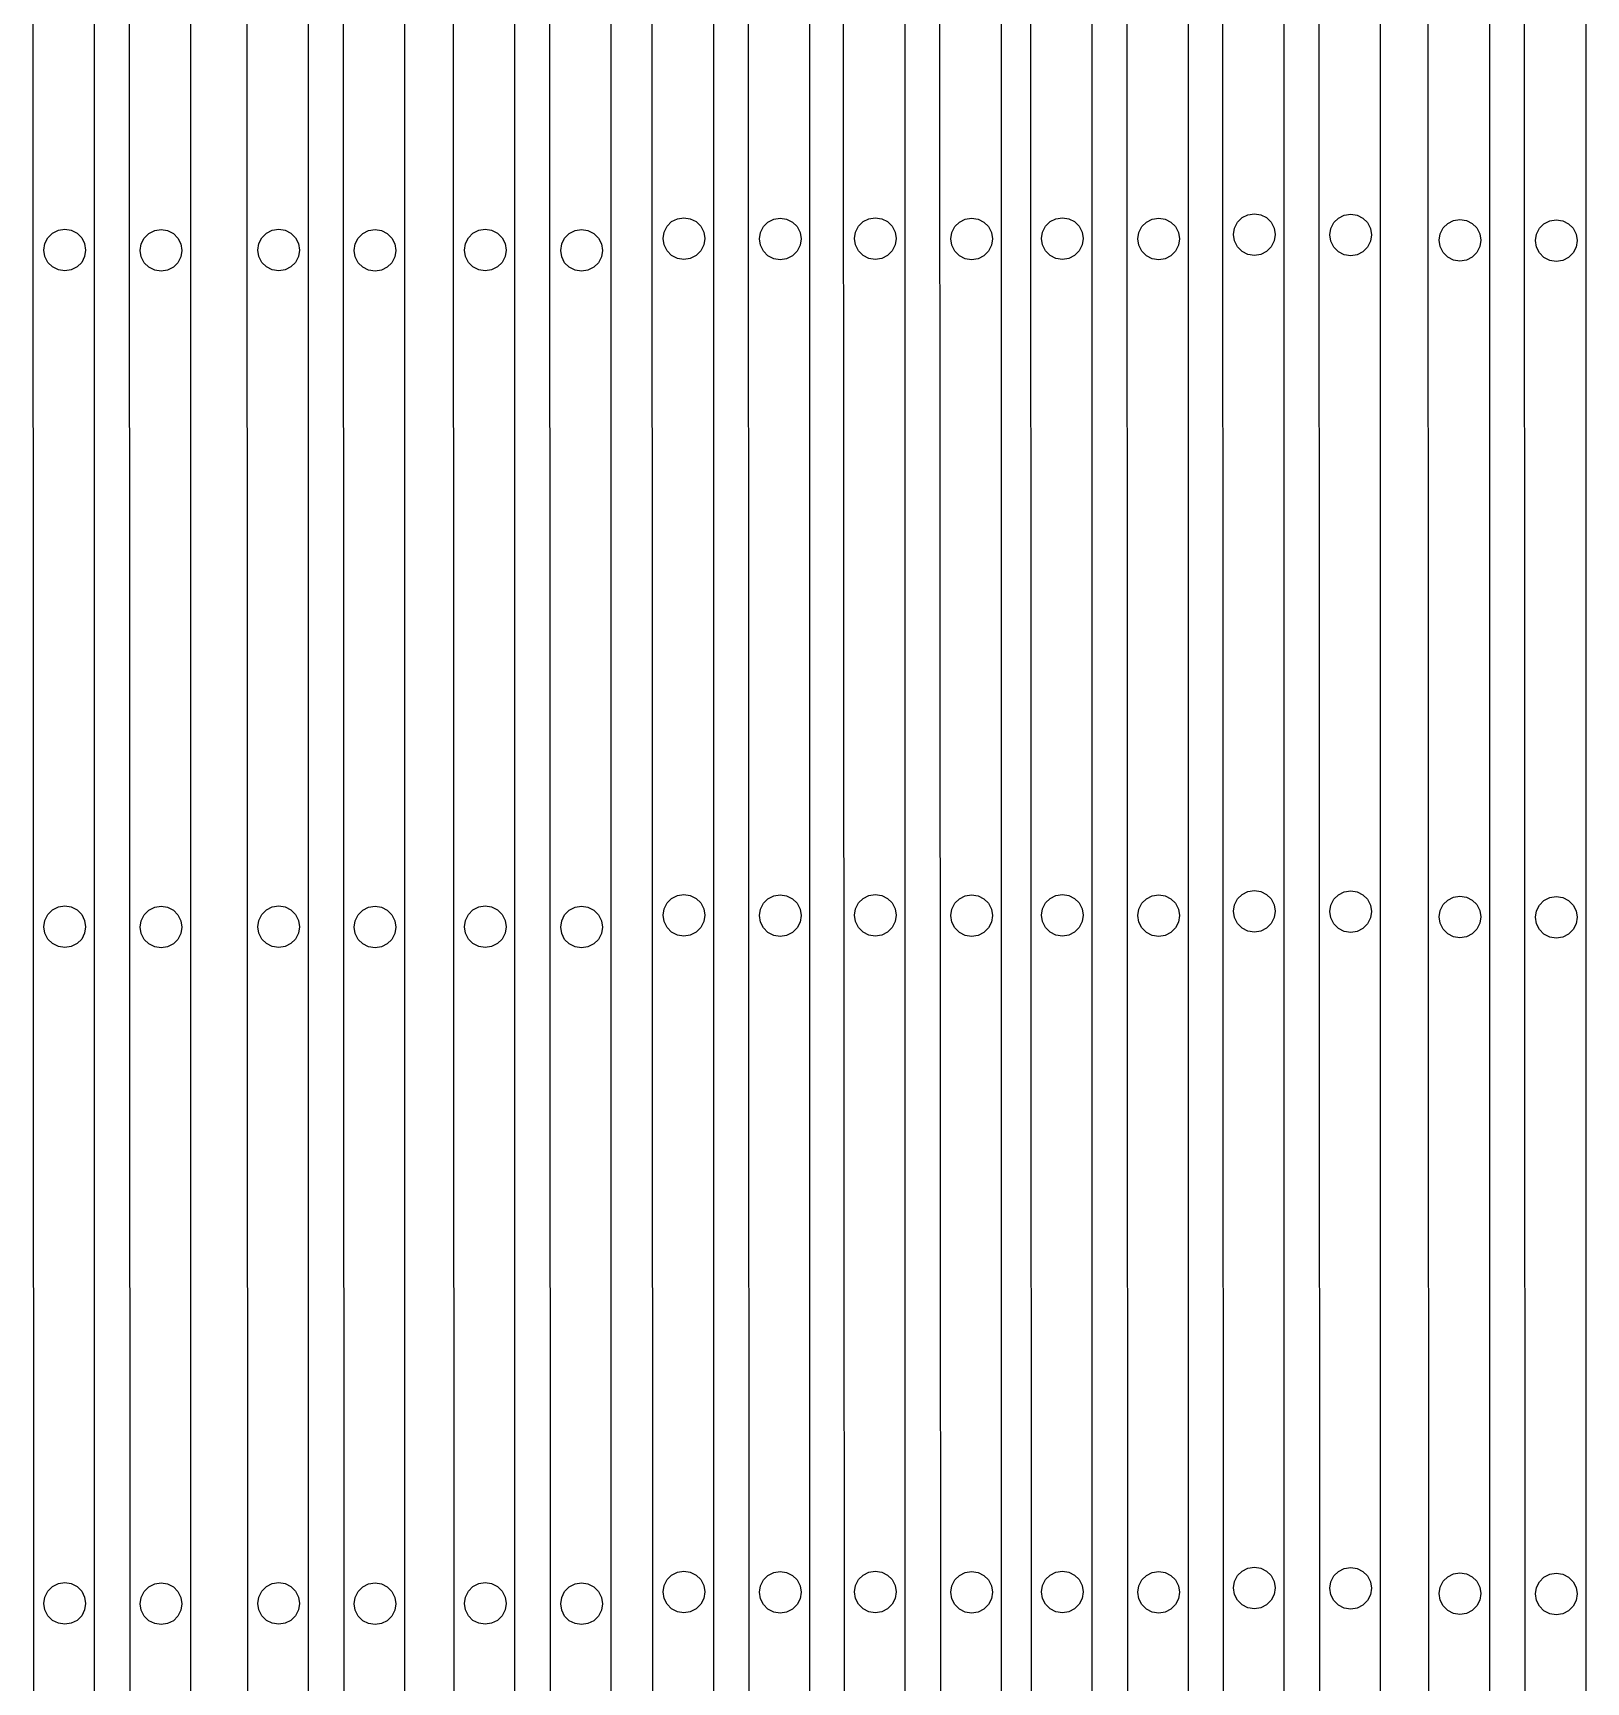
# Model space of a CAD drawing. Header units: inches. Extents: x 976 to 1475, y 93 to 492.
# Drawn here: x 1128.3 to 1206.5, y 176 to 259.1 of the extents above; entities that cross this region are included whole.
import ezdxf

# ---------------------------------------------------------------- set-up
doc = ezdxf.new("R2010")
doc.units = ezdxf.units.IN
doc.header["$MEASUREMENT"] = 0

msp = doc.modelspace()

# ---------------------------------------------------------------- linework, layer by layer
for p, q in [((1128.324, 147.367), (1128.268, 280.775)), ((1139.098, 147.367), (1139.041, 280.775)), ((1149.5, 147.367), (1149.443, 280.775)), ((1159.507, 147.949), (1159.45, 281.357)), ((1164.358, 147.932), (1164.302, 281.339)), ((1169.148, 147.949), (1169.091, 281.357)), ((1173.999, 147.932), (1173.943, 281.339)), ((1178.57, 147.949), (1178.513, 281.357)), ((1183.421, 147.932), (1183.365, 281.339)), ((1188.242, 148.151), (1188.185, 281.558)), ((1193.094, 148.133), (1193.037, 281.54)), ((1198.594, 147.864), (1198.538, 281.271)), ((1203.446, 147.846), (1203.39, 281.254)), ((1133.176, 147.35), (1133.12, 280.757)), ((1143.949, 147.35), (1143.893, 280.757)), ((1154.351, 147.35), (1154.295, 280.757))]:
    msp.add_line(p, q)
at = {"color": 0}
for p, q in [((1162.553, 147.968), (1162.553, 281.318)), ((1167.404, 147.95), (1167.404, 281.3)), ((1172.194, 147.968), (1172.194, 281.318)), ((1177.045, 147.95), (1177.045, 281.3)), ((1181.616, 147.968), (1181.616, 281.318)), ((1186.467, 147.95), (1186.467, 281.3)), ((1191.288, 148.169), (1191.288, 281.52)), ((1196.14, 148.152), (1196.14, 281.502)), ((1201.64, 147.882), (1201.64, 281.233)), ((1206.492, 147.865), (1206.492, 281.215)), ((1131.37, 147.386), (1131.37, 280.736)), ((1136.222, 147.368), (1136.222, 280.718)), ((1142.144, 147.386), (1142.144, 280.736)), ((1146.995, 147.368), (1146.995, 280.718)), ((1152.546, 147.386), (1152.546, 280.736)), ((1157.397, 147.368), (1157.397, 280.718)), ((1160.054, 249.055), (1160.203, 249.347)), ((1160.203, 249.347), (1160.436, 249.58)), ((1160.436, 249.58), (1160.728, 249.729)), ((1160.728, 249.729), (1161.053, 249.78)), ((1161.053, 249.78), (1161.377, 249.729)), ((1161.377, 249.729), (1161.669, 249.58)), ((1161.669, 249.58), (1161.902, 249.347)), ((1161.902, 249.347), (1162.051, 249.055)), ((1164.906, 249.037), (1165.055, 249.329)), ((1165.055, 249.329), (1165.288, 249.562)), ((1165.288, 249.562), (1165.58, 249.711)), ((1165.58, 249.711), (1165.905, 249.762)), ((1165.905, 249.762), (1166.229, 249.711)), ((1166.229, 249.711), (1166.521, 249.562)), ((1166.521, 249.562), (1166.754, 249.329)), ((1166.754, 249.329), (1166.903, 249.037)), ((1169.695, 249.055), (1169.844, 249.347)), ((1169.844, 249.347), (1170.077, 249.58)), ((1170.077, 249.58), (1170.369, 249.729)), ((1170.369, 249.729), (1170.694, 249.78)), ((1170.694, 249.78), (1171.018, 249.729)), ((1171.018, 249.729), (1171.31, 249.58)), ((1171.31, 249.58), (1171.543, 249.347)), ((1171.543, 249.347), (1171.692, 249.055)), ((1174.547, 249.037), (1174.696, 249.329)), ((1174.696, 249.329), (1174.929, 249.562)), ((1174.929, 249.562), (1175.221, 249.711)), ((1175.221, 249.711), (1175.546, 249.762)), ((1175.546, 249.762), (1175.87, 249.711)), ((1175.87, 249.711), (1176.162, 249.562)), ((1176.162, 249.562), (1176.395, 249.329)), ((1176.395, 249.329), (1176.544, 249.037)), ((1179.117, 249.055), (1179.266, 249.347)), ((1179.266, 249.347), (1179.499, 249.58)), ((1179.499, 249.58), (1179.791, 249.729)), ((1179.791, 249.729), (1180.116, 249.78)), ((1180.116, 249.78), (1180.44, 249.729)), ((1180.44, 249.729), (1180.732, 249.58)), ((1180.732, 249.58), (1180.965, 249.347)), ((1180.965, 249.347), (1181.114, 249.055)), ((1183.969, 249.037), (1184.118, 249.329)), ((1184.118, 249.329), (1184.351, 249.562)), ((1184.351, 249.562), (1184.643, 249.711)), ((1184.643, 249.711), (1184.968, 249.762)), ((1184.968, 249.762), (1185.292, 249.711)), ((1185.292, 249.711), (1185.584, 249.562)), ((1185.584, 249.562), (1185.817, 249.329)), ((1185.817, 249.329), (1185.966, 249.037)), ((1188.738, 248.932), (1188.789, 249.257)), ((1188.789, 249.257), (1188.938, 249.549)), ((1188.938, 249.549), (1189.171, 249.782)), ((1189.171, 249.782), (1189.463, 249.931)), ((1189.463, 249.931), (1189.789, 249.982)), ((1189.789, 249.982), (1190.112, 249.931)), ((1190.112, 249.931), (1190.404, 249.782)), ((1190.404, 249.782), (1190.637, 249.549)), ((1190.637, 249.549), (1190.786, 249.257)), ((1190.786, 249.257), (1190.837, 248.932)), ((1193.59, 248.914), (1193.641, 249.239)), ((1193.641, 249.239), (1193.79, 249.531)), ((1193.79, 249.531), (1194.023, 249.764)), ((1194.023, 249.764), (1194.315, 249.913)), ((1194.315, 249.913), (1194.64, 249.964)), ((1194.64, 249.964), (1194.964, 249.913)), ((1194.964, 249.913), (1195.256, 249.764)), ((1195.256, 249.764), (1195.489, 249.531)), ((1195.489, 249.531), (1195.638, 249.239)), ((1195.638, 249.239), (1195.689, 248.914)), ((1199.142, 248.97), (1199.291, 249.262)), ((1199.291, 249.262), (1199.524, 249.495)), ((1199.524, 249.495), (1199.816, 249.644)), ((1199.816, 249.644), (1200.141, 249.695)), ((1200.141, 249.695), (1200.465, 249.644)), ((1200.465, 249.644), (1200.757, 249.495)), ((1200.757, 249.495), (1200.99, 249.262)), ((1200.99, 249.262), (1201.139, 248.97)), ((1203.994, 248.952), (1204.143, 249.244)), ((1204.143, 249.244), (1204.375, 249.477)), ((1204.375, 249.477), (1204.668, 249.626)), ((1204.668, 249.626), (1204.993, 249.677)), ((1204.993, 249.677), (1205.317, 249.626)), ((1205.317, 249.626), (1205.609, 249.477)), ((1205.609, 249.477), (1205.842, 249.244)), ((1205.842, 249.244), (1205.99, 248.952)), ((1128.821, 248.148), (1128.872, 248.473)), ((1128.872, 248.473), (1129.021, 248.765)), ((1129.021, 248.765), (1129.254, 248.998)), ((1129.254, 248.998), (1129.546, 249.147)), ((1129.546, 249.147), (1129.871, 249.198)), ((1129.871, 249.198), (1130.195, 249.147)), ((1130.195, 249.147), (1130.487, 248.998)), ((1130.487, 248.998), (1130.72, 248.765)), ((1130.72, 248.765), (1130.869, 248.473)), ((1130.869, 248.473), (1130.919, 248.148)), ((1133.673, 248.13), (1133.724, 248.455)), ((1133.724, 248.455), (1133.873, 248.747)), ((1133.873, 248.747), (1134.105, 248.98)), ((1134.105, 248.98), (1134.397, 249.129)), ((1134.397, 249.129), (1134.723, 249.18)), ((1134.723, 249.18), (1135.047, 249.129)), ((1135.047, 249.129), (1135.339, 248.98)), ((1135.339, 248.98), (1135.572, 248.747)), ((1135.572, 248.747), (1135.72, 248.455)), ((1135.72, 248.455), (1135.771, 248.13)), ((1139.594, 248.148), (1139.645, 248.473)), ((1139.645, 248.473), (1139.794, 248.765)), ((1139.794, 248.765), (1140.027, 248.998)), ((1140.027, 248.998), (1140.319, 249.147)), ((1140.319, 249.147), (1140.644, 249.198)), ((1140.644, 249.198), (1140.968, 249.147)), ((1140.968, 249.147), (1141.26, 248.998)), ((1141.26, 248.998), (1141.493, 248.765)), ((1141.493, 248.765), (1141.642, 248.473)), ((1141.642, 248.473), (1141.693, 248.148)), ((1144.446, 248.13), (1144.497, 248.455)), ((1144.497, 248.455), (1144.646, 248.747)), ((1144.646, 248.747), (1144.879, 248.98)), ((1144.879, 248.98), (1145.171, 249.129)), ((1145.171, 249.129), (1145.496, 249.18)), ((1145.496, 249.18), (1145.82, 249.129)), ((1145.82, 249.129), (1146.112, 248.98)), ((1146.112, 248.98), (1146.345, 248.747)), ((1146.345, 248.747), (1146.494, 248.455)), ((1146.494, 248.455), (1146.544, 248.13)), ((1149.996, 248.148), (1150.047, 248.473)), ((1150.047, 248.473), (1150.196, 248.765)), ((1150.196, 248.765), (1150.429, 248.998)), ((1150.429, 248.998), (1150.721, 249.147)), ((1150.721, 249.147), (1151.046, 249.198)), ((1151.046, 249.198), (1151.37, 249.147)), ((1151.37, 249.147), (1151.662, 248.998)), ((1151.662, 248.998), (1151.895, 248.765)), ((1151.895, 248.765), (1152.044, 248.473)), ((1152.044, 248.473), (1152.095, 248.148)), ((1154.848, 248.13), (1154.899, 248.455)), ((1154.899, 248.455), (1155.048, 248.747)), ((1155.048, 248.747), (1155.281, 248.98)), ((1155.281, 248.98), (1155.573, 249.129)), ((1155.573, 249.129), (1155.898, 249.18)), ((1155.898, 249.18), (1156.222, 249.129)), ((1156.222, 249.129), (1156.514, 248.98)), ((1156.514, 248.98), (1156.747, 248.747)), ((1156.747, 248.747), (1156.896, 248.455)), ((1156.896, 248.455), (1156.946, 248.13)), ((1160.003, 248.73), (1160.054, 249.055)), ((1160.054, 248.406), (1160.003, 248.73)), ((1160.203, 248.113), (1160.054, 248.406)), ((1162.051, 248.406), (1161.902, 248.113)), ((1162.051, 249.055), (1162.102, 248.73)), ((1162.102, 248.73), (1162.051, 248.406)), ((1164.855, 248.712), (1164.906, 249.037)), ((1164.906, 248.388), (1164.855, 248.712)), ((1165.055, 248.095), (1164.906, 248.388)), ((1166.903, 248.388), (1166.754, 248.095)), ((1166.903, 249.037), (1166.954, 248.712)), ((1166.954, 248.712), (1166.903, 248.388)), ((1169.644, 248.73), (1169.695, 249.055)), ((1169.695, 248.406), (1169.644, 248.73)), ((1169.844, 248.113), (1169.695, 248.406)), ((1171.692, 248.406), (1171.543, 248.113)), ((1171.692, 249.055), (1171.743, 248.73)), ((1171.743, 248.73), (1171.692, 248.406)), ((1174.496, 248.712), (1174.547, 249.037)), ((1174.547, 248.388), (1174.496, 248.712)), ((1174.696, 248.095), (1174.547, 248.388)), ((1176.544, 248.388), (1176.395, 248.095)), ((1176.544, 249.037), (1176.595, 248.712)), ((1176.595, 248.712), (1176.544, 248.388)), ((1179.066, 248.73), (1179.117, 249.055)), ((1179.117, 248.406), (1179.066, 248.73)), ((1179.266, 248.113), (1179.117, 248.406)), ((1181.114, 248.406), (1180.965, 248.113)), ((1181.114, 249.055), (1181.165, 248.73)), ((1181.165, 248.73), (1181.114, 248.406)), ((1183.918, 248.712), (1183.969, 249.037)), ((1183.969, 248.388), (1183.918, 248.712)), ((1184.118, 248.095), (1183.969, 248.388)), ((1185.966, 248.388), (1185.817, 248.095)), ((1185.966, 249.037), (1186.016, 248.712)), ((1186.016, 248.712), (1185.966, 248.388)), ((1188.789, 248.608), (1188.738, 248.932)), ((1188.938, 248.315), (1188.789, 248.608)), ((1190.786, 248.608), (1190.637, 248.315)), ((1190.837, 248.932), (1190.786, 248.608)), ((1193.641, 248.59), (1193.59, 248.914)), ((1193.79, 248.297), (1193.641, 248.59)), ((1195.638, 248.59), (1195.489, 248.297)), ((1195.689, 248.914), (1195.638, 248.59)), ((1199.091, 248.645), (1199.142, 248.97)), ((1199.142, 248.321), (1199.091, 248.645)), ((1201.139, 248.97), (1201.19, 248.645)), ((1201.19, 248.645), (1201.139, 248.321)), ((1203.943, 248.627), (1203.994, 248.952)), ((1203.994, 248.303), (1203.943, 248.627)), ((1205.99, 248.952), (1206.041, 248.627)), ((1206.041, 248.627), (1205.99, 248.303)), ((1128.872, 247.824), (1128.821, 248.148)), ((1129.021, 247.531), (1128.872, 247.824)), ((1130.869, 247.824), (1130.72, 247.531)), ((1130.919, 248.148), (1130.869, 247.824)), ((1133.724, 247.806), (1133.673, 248.13)), ((1133.873, 247.513), (1133.724, 247.806)), ((1135.72, 247.806), (1135.572, 247.513)), ((1135.771, 248.13), (1135.72, 247.806)), ((1139.645, 247.824), (1139.594, 248.148)), ((1139.794, 247.531), (1139.645, 247.824)), ((1141.642, 247.824), (1141.493, 247.531)), ((1141.693, 248.148), (1141.642, 247.824)), ((1144.497, 247.806), (1144.446, 248.13)), ((1144.646, 247.513), (1144.497, 247.806)), ((1146.494, 247.806), (1146.345, 247.513)), ((1146.544, 248.13), (1146.494, 247.806)), ((1150.047, 247.824), (1149.996, 248.148)), ((1150.196, 247.531), (1150.047, 247.824)), ((1152.044, 247.824), (1151.895, 247.531)), ((1152.095, 248.148), (1152.044, 247.824)), ((1154.899, 247.806), (1154.848, 248.13)), ((1155.048, 247.513), (1154.899, 247.806)), ((1156.896, 247.806), (1156.747, 247.513)), ((1156.946, 248.13), (1156.896, 247.806)), ((1160.436, 247.881), (1160.203, 248.113)), ((1160.728, 247.732), (1160.436, 247.881)), ((1161.053, 247.68), (1160.728, 247.732)), ((1161.377, 247.732), (1161.053, 247.68)), ((1161.669, 247.881), (1161.377, 247.732)), ((1161.902, 248.113), (1161.669, 247.881)), ((1165.288, 247.863), (1165.055, 248.095)), ((1165.58, 247.714), (1165.288, 247.863)), ((1165.905, 247.662), (1165.58, 247.714)), ((1166.229, 247.714), (1165.905, 247.662)), ((1166.521, 247.863), (1166.229, 247.714)), ((1166.754, 248.095), (1166.521, 247.863)), ((1170.077, 247.881), (1169.844, 248.113)), ((1170.369, 247.732), (1170.077, 247.881)), ((1170.694, 247.68), (1170.369, 247.732)), ((1171.018, 247.732), (1170.694, 247.68)), ((1171.31, 247.881), (1171.018, 247.732)), ((1171.543, 248.113), (1171.31, 247.881)), ((1174.929, 247.863), (1174.696, 248.095)), ((1175.221, 247.714), (1174.929, 247.863)), ((1175.546, 247.662), (1175.221, 247.714)), ((1175.87, 247.714), (1175.546, 247.662)), ((1176.162, 247.863), (1175.87, 247.714)), ((1176.395, 248.095), (1176.162, 247.863)), ((1179.499, 247.881), (1179.266, 248.113)), ((1179.791, 247.732), (1179.499, 247.881)), ((1180.116, 247.68), (1179.791, 247.732)), ((1180.44, 247.732), (1180.116, 247.68)), ((1180.732, 247.881), (1180.44, 247.732)), ((1180.965, 248.113), (1180.732, 247.881)), ((1184.351, 247.863), (1184.118, 248.095)), ((1184.643, 247.714), (1184.351, 247.863)), ((1184.968, 247.662), (1184.643, 247.714)), ((1185.292, 247.714), (1184.968, 247.662)), ((1185.584, 247.863), (1185.292, 247.714)), ((1185.817, 248.095), (1185.584, 247.863)), ((1189.171, 248.083), (1188.938, 248.315)), ((1189.463, 247.934), (1189.171, 248.083)), ((1189.789, 247.882), (1189.463, 247.934)), ((1190.112, 247.934), (1189.789, 247.882)), ((1190.404, 248.083), (1190.112, 247.934)), ((1190.637, 248.315), (1190.404, 248.083)), ((1194.023, 248.065), (1193.79, 248.297)), ((1194.315, 247.916), (1194.023, 248.065)), ((1194.64, 247.864), (1194.315, 247.916)), ((1194.964, 247.916), (1194.64, 247.864)), ((1195.256, 248.065), (1194.964, 247.916)), ((1195.489, 248.297), (1195.256, 248.065)), ((1199.291, 248.028), (1199.142, 248.321)), ((1199.524, 247.796), (1199.291, 248.028)), ((1199.816, 247.647), (1199.524, 247.796)), ((1200.141, 247.595), (1199.816, 247.647)), ((1200.465, 247.647), (1200.141, 247.595)), ((1200.757, 247.796), (1200.465, 247.647)), ((1200.99, 248.028), (1200.757, 247.796)), ((1201.139, 248.321), (1200.99, 248.028)), ((1204.143, 248.01), (1203.994, 248.303)), ((1204.375, 247.778), (1204.143, 248.01)), ((1204.668, 247.629), (1204.375, 247.778)), ((1204.993, 247.577), (1204.668, 247.629)), ((1205.317, 247.629), (1204.993, 247.577)), ((1205.609, 247.778), (1205.317, 247.629)), ((1205.842, 248.01), (1205.609, 247.778)), ((1205.99, 248.303), (1205.842, 248.01)), ((1129.254, 247.299), (1129.021, 247.531)), ((1129.546, 247.15), (1129.254, 247.299)), ((1129.871, 247.098), (1129.546, 247.15)), ((1130.195, 247.15), (1129.871, 247.098)), ((1130.487, 247.299), (1130.195, 247.15)), ((1130.72, 247.531), (1130.487, 247.299)), ((1134.105, 247.281), (1133.873, 247.513)), ((1134.397, 247.132), (1134.105, 247.281)), ((1134.723, 247.08), (1134.397, 247.132)), ((1135.047, 247.132), (1134.723, 247.08)), ((1135.339, 247.281), (1135.047, 247.132)), ((1135.572, 247.513), (1135.339, 247.281)), ((1140.027, 247.299), (1139.794, 247.531)), ((1140.319, 247.15), (1140.027, 247.299)), ((1140.644, 247.098), (1140.319, 247.15)), ((1140.968, 247.15), (1140.644, 247.098)), ((1141.26, 247.299), (1140.968, 247.15)), ((1141.493, 247.531), (1141.26, 247.299)), ((1144.879, 247.281), (1144.646, 247.513)), ((1145.171, 247.132), (1144.879, 247.281)), ((1145.496, 247.08), (1145.171, 247.132)), ((1145.82, 247.132), (1145.496, 247.08)), ((1146.112, 247.281), (1145.82, 247.132)), ((1146.345, 247.513), (1146.112, 247.281)), ((1150.429, 247.299), (1150.196, 247.531)), ((1150.721, 247.15), (1150.429, 247.299)), ((1151.046, 247.098), (1150.721, 247.15)), ((1151.37, 247.15), (1151.046, 247.098)), ((1151.662, 247.299), (1151.37, 247.15)), ((1151.895, 247.531), (1151.662, 247.299)), ((1155.281, 247.281), (1155.048, 247.513)), ((1155.573, 247.132), (1155.281, 247.281)), ((1155.898, 247.08), (1155.573, 247.132)), ((1156.222, 247.132), (1155.898, 247.08)), ((1156.514, 247.281), (1156.222, 247.132)), ((1156.747, 247.513), (1156.514, 247.281)), ((1160.054, 214.967), (1160.203, 215.26)), ((1160.203, 215.26), (1160.436, 215.492)), ((1160.436, 215.492), (1160.728, 215.642)), ((1160.728, 215.642), (1161.053, 215.693)), ((1161.053, 215.693), (1161.377, 215.642)), ((1161.377, 215.642), (1161.669, 215.492)), ((1161.669, 215.492), (1161.902, 215.26)), ((1161.902, 215.26), (1162.051, 214.967)), ((1164.906, 214.949), (1165.055, 215.243)), ((1165.055, 215.243), (1165.288, 215.474)), ((1165.288, 215.474), (1165.58, 215.624)), ((1165.58, 215.624), (1165.905, 215.675)), ((1165.905, 215.675), (1166.229, 215.624)), ((1166.229, 215.624), (1166.521, 215.474)), ((1166.521, 215.474), (1166.754, 215.243)), ((1166.754, 215.243), (1166.903, 214.949)), ((1169.695, 214.967), (1169.844, 215.26)), ((1169.844, 215.26), (1170.077, 215.492)), ((1170.077, 215.492), (1170.369, 215.642)), ((1170.369, 215.642), (1170.694, 215.693)), ((1170.694, 215.693), (1171.018, 215.642)), ((1171.018, 215.642), (1171.31, 215.492)), ((1171.31, 215.492), (1171.543, 215.26)), ((1171.543, 215.26), (1171.692, 214.967)), ((1174.547, 214.949), (1174.696, 215.243)), ((1174.696, 215.243), (1174.929, 215.474)), ((1174.929, 215.474), (1175.221, 215.624)), ((1175.221, 215.624), (1175.546, 215.675)), ((1175.546, 215.675), (1175.87, 215.624)), ((1175.87, 215.624), (1176.162, 215.474)), ((1176.162, 215.474), (1176.395, 215.243)), ((1176.395, 215.243), (1176.544, 214.949)), ((1179.117, 214.967), (1179.266, 215.26)), ((1179.266, 215.26), (1179.499, 215.492)), ((1179.499, 215.492), (1179.791, 215.642)), ((1179.791, 215.642), (1180.116, 215.693)), ((1180.116, 215.693), (1180.44, 215.642)), ((1180.44, 215.642), (1180.732, 215.492)), ((1180.732, 215.492), (1180.965, 215.26)), ((1180.965, 215.26), (1181.114, 214.967)), ((1183.969, 214.949), (1184.118, 215.243)), ((1184.118, 215.243), (1184.351, 215.474)), ((1184.351, 215.474), (1184.643, 215.624)), ((1184.643, 215.624), (1184.968, 215.675)), ((1184.968, 215.675), (1185.292, 215.624)), ((1185.292, 215.624), (1185.584, 215.474)), ((1185.584, 215.474), (1185.817, 215.243)), ((1185.817, 215.243), (1185.966, 214.949)), ((1188.738, 214.845), (1188.789, 215.168)), ((1188.789, 215.168), (1188.938, 215.462)), ((1188.938, 215.462), (1189.171, 215.693)), ((1189.171, 215.693), (1189.463, 215.844)), ((1189.463, 215.844), (1189.789, 215.894)), ((1189.789, 215.894), (1190.112, 215.844)), ((1190.112, 215.844), (1190.404, 215.693)), ((1190.404, 215.693), (1190.637, 215.462)), ((1190.637, 215.462), (1190.786, 215.168)), ((1190.786, 215.168), (1190.837, 214.845)), ((1193.59, 214.827), (1193.641, 215.151)), ((1193.641, 215.151), (1193.79, 215.444)), ((1193.79, 215.444), (1194.023, 215.676)), ((1194.023, 215.676), (1194.315, 215.826)), ((1194.315, 215.826), (1194.64, 215.877)), ((1194.64, 215.877), (1194.964, 215.826)), ((1194.964, 215.826), (1195.256, 215.676)), ((1195.256, 215.676), (1195.489, 215.444)), ((1195.489, 215.444), (1195.638, 215.151)), ((1195.638, 215.151), (1195.689, 214.827)), ((1199.142, 214.881), (1199.291, 215.175)), ((1199.291, 215.175), (1199.524, 215.406)), ((1199.524, 215.406), (1199.816, 215.557)), ((1199.816, 215.557), (1200.141, 215.607)), ((1200.141, 215.607), (1200.465, 215.557)), ((1200.465, 215.557), (1200.757, 215.406)), ((1200.757, 215.406), (1200.99, 215.175)), ((1200.99, 215.175), (1201.139, 214.881)), ((1203.994, 214.864), (1204.143, 215.157)), ((1204.143, 215.157), (1204.375, 215.389)), ((1204.375, 215.389), (1204.668, 215.539)), ((1204.668, 215.539), (1204.993, 215.59)), ((1204.993, 215.59), (1205.317, 215.539)), ((1205.317, 215.539), (1205.609, 215.389)), ((1205.609, 215.389), (1205.842, 215.157)), ((1205.842, 215.157), (1205.99, 214.864)), ((1128.821, 214.061), (1128.872, 214.385)), ((1128.872, 214.385), (1129.021, 214.678)), ((1129.021, 214.678), (1129.254, 214.91)), ((1129.254, 214.91), (1129.546, 215.06)), ((1129.546, 215.06), (1129.871, 215.111)), ((1129.871, 215.111), (1130.195, 215.06)), ((1130.195, 215.06), (1130.487, 214.91)), ((1130.487, 214.91), (1130.72, 214.678)), ((1130.72, 214.678), (1130.869, 214.385)), ((1130.869, 214.385), (1130.919, 214.061)), ((1133.673, 214.043), (1133.724, 214.367)), ((1133.724, 214.367), (1133.873, 214.661)), ((1133.873, 214.661), (1134.105, 214.892)), ((1134.105, 214.892), (1134.397, 215.042)), ((1134.397, 215.042), (1134.723, 215.093)), ((1134.723, 215.093), (1135.047, 215.042)), ((1135.047, 215.042), (1135.339, 214.892)), ((1135.339, 214.892), (1135.572, 214.661)), ((1135.572, 214.661), (1135.72, 214.367)), ((1135.72, 214.367), (1135.771, 214.043)), ((1139.594, 214.061), (1139.645, 214.385)), ((1139.645, 214.385), (1139.794, 214.678)), ((1139.794, 214.678), (1140.027, 214.91)), ((1140.027, 214.91), (1140.319, 215.06)), ((1140.319, 215.06), (1140.644, 215.111)), ((1140.644, 215.111), (1140.968, 215.06)), ((1140.968, 215.06), (1141.26, 214.91)), ((1141.26, 214.91), (1141.493, 214.678)), ((1141.493, 214.678), (1141.642, 214.385)), ((1141.642, 214.385), (1141.693, 214.061)), ((1144.446, 214.043), (1144.497, 214.367)), ((1144.497, 214.367), (1144.646, 214.661)), ((1144.646, 214.661), (1144.879, 214.892)), ((1144.879, 214.892), (1145.171, 215.042)), ((1145.171, 215.042), (1145.496, 215.093)), ((1145.496, 215.093), (1145.82, 215.042)), ((1145.82, 215.042), (1146.112, 214.892)), ((1146.112, 214.892), (1146.345, 214.661)), ((1146.345, 214.661), (1146.494, 214.367)), ((1146.494, 214.367), (1146.544, 214.043)), ((1149.996, 214.061), (1150.047, 214.385)), ((1150.047, 214.385), (1150.196, 214.678)), ((1150.196, 214.678), (1150.429, 214.91)), ((1150.429, 214.91), (1150.721, 215.06)), ((1150.721, 215.06), (1151.046, 215.111)), ((1151.046, 215.111), (1151.37, 215.06)), ((1151.37, 215.06), (1151.662, 214.91)), ((1151.662, 214.91), (1151.895, 214.678)), ((1151.895, 214.678), (1152.044, 214.385)), ((1152.044, 214.385), (1152.095, 214.061)), ((1154.848, 214.043), (1154.899, 214.367)), ((1154.899, 214.367), (1155.048, 214.661)), ((1155.048, 214.661), (1155.281, 214.892)), ((1155.281, 214.892), (1155.573, 215.042)), ((1155.573, 215.042), (1155.898, 215.093)), ((1155.898, 215.093), (1156.222, 215.042)), ((1156.222, 215.042), (1156.514, 214.892)), ((1156.514, 214.892), (1156.747, 214.661)), ((1156.747, 214.661), (1156.896, 214.367)), ((1156.896, 214.367), (1156.946, 214.043)), ((1160.003, 214.643), (1160.054, 214.967)), ((1160.054, 214.319), (1160.003, 214.643)), ((1160.203, 214.026), (1160.054, 214.319)), ((1162.051, 214.319), (1161.902, 214.026)), ((1162.051, 214.967), (1162.102, 214.643)), ((1162.102, 214.643), (1162.051, 214.319)), ((1164.855, 214.625), (1164.906, 214.949)), ((1164.906, 214.301), (1164.855, 214.625)), ((1166.903, 214.949), (1166.954, 214.625)), ((1166.954, 214.625), (1166.903, 214.301)), ((1169.644, 214.643), (1169.695, 214.967)), ((1169.695, 214.319), (1169.644, 214.643)), ((1169.844, 214.026), (1169.695, 214.319)), ((1171.692, 214.319), (1171.543, 214.026)), ((1171.692, 214.967), (1171.743, 214.643)), ((1171.743, 214.643), (1171.692, 214.319)), ((1174.496, 214.625), (1174.547, 214.949)), ((1174.547, 214.301), (1174.496, 214.625)), ((1176.544, 214.949), (1176.595, 214.625)), ((1176.595, 214.625), (1176.544, 214.301)), ((1179.066, 214.643), (1179.117, 214.967)), ((1179.117, 214.319), (1179.066, 214.643)), ((1179.266, 214.026), (1179.117, 214.319)), ((1181.114, 214.319), (1180.965, 214.026)), ((1181.114, 214.967), (1181.165, 214.643)), ((1181.165, 214.643), (1181.114, 214.319)), ((1183.918, 214.625), (1183.969, 214.949)), ((1183.969, 214.301), (1183.918, 214.625)), ((1185.966, 214.949), (1186.016, 214.625)), ((1186.016, 214.625), (1185.966, 214.301)), ((1188.789, 214.521), (1188.738, 214.845)), ((1188.938, 214.227), (1188.789, 214.521)), ((1190.786, 214.521), (1190.637, 214.227)), ((1190.837, 214.845), (1190.786, 214.521)), ((1193.641, 214.503), (1193.59, 214.827)), ((1193.79, 214.209), (1193.641, 214.503)), ((1195.638, 214.503), (1195.489, 214.209)), ((1195.689, 214.827), (1195.638, 214.503)), ((1199.091, 214.558), (1199.142, 214.881)), ((1199.142, 214.234), (1199.091, 214.558)), ((1201.139, 214.881), (1201.19, 214.558)), ((1201.19, 214.558), (1201.139, 214.234)), ((1203.943, 214.54), (1203.994, 214.864)), ((1203.994, 214.216), (1203.943, 214.54)), ((1205.99, 214.864), (1206.041, 214.54)), ((1206.041, 214.54), (1205.99, 214.216)), ((1128.872, 213.737), (1128.821, 214.061)), ((1129.021, 213.444), (1128.872, 213.737)), ((1130.869, 213.737), (1130.72, 213.444)), ((1130.919, 214.061), (1130.869, 213.737)), ((1133.724, 213.719), (1133.673, 214.043)), ((1133.873, 213.426), (1133.724, 213.719)), ((1135.72, 213.719), (1135.572, 213.426)), ((1135.771, 214.043), (1135.72, 213.719)), ((1139.645, 213.737), (1139.594, 214.061)), ((1139.794, 213.444), (1139.645, 213.737)), ((1141.642, 213.737), (1141.493, 213.444)), ((1141.693, 214.061), (1141.642, 213.737)), ((1144.497, 213.719), (1144.446, 214.043)), ((1144.646, 213.426), (1144.497, 213.719)), ((1146.494, 213.719), (1146.345, 213.426)), ((1146.544, 214.043), (1146.494, 213.719)), ((1150.047, 213.737), (1149.996, 214.061)), ((1150.196, 213.444), (1150.047, 213.737)), ((1152.044, 213.737), (1151.895, 213.444)), ((1152.095, 214.061), (1152.044, 213.737)), ((1154.899, 213.719), (1154.848, 214.043)), ((1155.048, 213.426), (1154.899, 213.719)), ((1156.896, 213.719), (1156.747, 213.426)), ((1156.946, 214.043), (1156.896, 213.719)), ((1160.436, 213.794), (1160.203, 214.026)), ((1160.728, 213.644), (1160.436, 213.794)), ((1161.053, 213.593), (1160.728, 213.644)), ((1161.377, 213.644), (1161.053, 213.593)), ((1161.669, 213.794), (1161.377, 213.644)), ((1161.902, 214.026), (1161.669, 213.794)), ((1165.055, 214.008), (1164.906, 214.301)), ((1165.288, 213.776), (1165.055, 214.008)), ((1165.58, 213.626), (1165.288, 213.776)), ((1165.905, 213.575), (1165.58, 213.626)), ((1166.229, 213.626), (1165.905, 213.575)), ((1166.521, 213.776), (1166.229, 213.626)), ((1166.754, 214.008), (1166.521, 213.776)), ((1166.903, 214.301), (1166.754, 214.008)), ((1170.077, 213.794), (1169.844, 214.026)), ((1170.369, 213.644), (1170.077, 213.794)), ((1170.694, 213.593), (1170.369, 213.644)), ((1171.018, 213.644), (1170.694, 213.593)), ((1171.31, 213.794), (1171.018, 213.644)), ((1171.543, 214.026), (1171.31, 213.794)), ((1174.696, 214.008), (1174.547, 214.301)), ((1174.929, 213.776), (1174.696, 214.008)), ((1175.221, 213.626), (1174.929, 213.776)), ((1175.546, 213.575), (1175.221, 213.626)), ((1175.87, 213.626), (1175.546, 213.575)), ((1176.162, 213.776), (1175.87, 213.626)), ((1176.395, 214.008), (1176.162, 213.776)), ((1176.544, 214.301), (1176.395, 214.008)), ((1179.499, 213.794), (1179.266, 214.026)), ((1179.791, 213.644), (1179.499, 213.794)), ((1180.116, 213.593), (1179.791, 213.644)), ((1180.44, 213.644), (1180.116, 213.593)), ((1180.732, 213.794), (1180.44, 213.644)), ((1180.965, 214.026), (1180.732, 213.794)), ((1184.118, 214.008), (1183.969, 214.301)), ((1184.351, 213.776), (1184.118, 214.008)), ((1184.643, 213.626), (1184.351, 213.776)), ((1184.968, 213.575), (1184.643, 213.626)), ((1185.292, 213.626), (1184.968, 213.575)), ((1185.584, 213.776), (1185.292, 213.626)), ((1185.817, 214.008), (1185.584, 213.776)), ((1185.966, 214.301), (1185.817, 214.008)), ((1189.171, 213.995), (1188.938, 214.227)), ((1189.463, 213.845), (1189.171, 213.995)), ((1189.789, 213.794), (1189.463, 213.845)), ((1190.112, 213.845), (1189.789, 213.794)), ((1190.404, 213.995), (1190.112, 213.845)), ((1190.637, 214.227), (1190.404, 213.995)), ((1194.023, 213.978), (1193.79, 214.209)), ((1194.315, 213.828), (1194.023, 213.978)), ((1194.64, 213.777), (1194.315, 213.828)), ((1194.964, 213.828), (1194.64, 213.777)), ((1195.256, 213.978), (1194.964, 213.828)), ((1195.489, 214.209), (1195.256, 213.978)), ((1199.291, 213.94), (1199.142, 214.234)), ((1199.524, 213.708), (1199.291, 213.94)), ((1199.816, 213.558), (1199.524, 213.708)), ((1200.141, 213.507), (1199.816, 213.558)), ((1200.465, 213.558), (1200.141, 213.507)), ((1200.757, 213.708), (1200.465, 213.558)), ((1200.99, 213.94), (1200.757, 213.708)), ((1201.139, 214.234), (1200.99, 213.94)), ((1204.143, 213.923), (1203.994, 214.216)), ((1204.375, 213.691), (1204.143, 213.923)), ((1204.668, 213.541), (1204.375, 213.691)), ((1204.993, 213.49), (1204.668, 213.541)), ((1205.317, 213.541), (1204.993, 213.49)), ((1205.609, 213.691), (1205.317, 213.541)), ((1205.842, 213.923), (1205.609, 213.691)), ((1205.99, 214.216), (1205.842, 213.923)), ((1129.254, 213.212), (1129.021, 213.444)), ((1129.546, 213.062), (1129.254, 213.212)), ((1129.871, 213.011), (1129.546, 213.062)), ((1130.195, 213.062), (1129.871, 213.011)), ((1130.487, 213.212), (1130.195, 213.062)), ((1130.72, 213.444), (1130.487, 213.212)), ((1134.105, 213.194), (1133.873, 213.426)), ((1134.397, 213.044), (1134.105, 213.194)), ((1134.723, 212.993), (1134.397, 213.044)), ((1135.047, 213.044), (1134.723, 212.993)), ((1135.339, 213.194), (1135.047, 213.044)), ((1135.572, 213.426), (1135.339, 213.194)), ((1140.027, 213.212), (1139.794, 213.444)), ((1140.319, 213.062), (1140.027, 213.212)), ((1140.644, 213.011), (1140.319, 213.062)), ((1140.968, 213.062), (1140.644, 213.011)), ((1141.26, 213.212), (1140.968, 213.062)), ((1141.493, 213.444), (1141.26, 213.212)), ((1144.879, 213.194), (1144.646, 213.426)), ((1145.171, 213.044), (1144.879, 213.194)), ((1145.496, 212.993), (1145.171, 213.044)), ((1145.82, 213.044), (1145.496, 212.993)), ((1146.112, 213.194), (1145.82, 213.044)), ((1146.345, 213.426), (1146.112, 213.194)), ((1150.429, 213.212), (1150.196, 213.444)), ((1150.721, 213.062), (1150.429, 213.212)), ((1151.046, 213.011), (1150.721, 213.062)), ((1151.37, 213.062), (1151.046, 213.011)), ((1151.662, 213.212), (1151.37, 213.062)), ((1151.895, 213.444), (1151.662, 213.212)), ((1155.281, 213.194), (1155.048, 213.426)), ((1155.573, 213.044), (1155.281, 213.194)), ((1155.898, 212.993), (1155.573, 213.044)), ((1156.222, 213.044), (1155.898, 212.993)), ((1156.514, 213.194), (1156.222, 213.044)), ((1156.747, 213.426), (1156.514, 213.194)), ((1160.054, 180.88), (1160.203, 181.173)), ((1160.203, 181.173), (1160.436, 181.405)), ((1160.436, 181.405), (1160.728, 181.553)), ((1160.728, 181.553), (1161.053, 181.604)), ((1161.053, 181.604), (1161.377, 181.553)), ((1161.377, 181.553), (1161.669, 181.405)), ((1161.669, 181.405), (1161.902, 181.173)), ((1161.902, 181.173), (1162.051, 180.88)), ((1164.906, 180.862), (1165.055, 181.156)), ((1165.055, 181.156), (1165.288, 181.387)), ((1165.288, 181.387), (1165.58, 181.536)), ((1165.58, 181.536), (1165.905, 181.587)), ((1165.905, 181.587), (1166.229, 181.536)), ((1166.229, 181.536), (1166.521, 181.387)), ((1166.521, 181.387), (1166.754, 181.156)), ((1166.754, 181.156), (1166.903, 180.862)), ((1169.695, 180.88), (1169.844, 181.173)), ((1169.844, 181.173), (1170.077, 181.405)), ((1170.077, 181.405), (1170.369, 181.553)), ((1170.369, 181.553), (1170.694, 181.604)), ((1170.694, 181.604), (1171.018, 181.553)), ((1171.018, 181.553), (1171.31, 181.405)), ((1171.31, 181.405), (1171.543, 181.173)), ((1171.543, 181.173), (1171.692, 180.88)), ((1174.547, 180.862), (1174.696, 181.156)), ((1174.696, 181.156), (1174.929, 181.387)), ((1174.929, 181.387), (1175.221, 181.536)), ((1175.221, 181.536), (1175.546, 181.587)), ((1175.546, 181.587), (1175.87, 181.536)), ((1175.87, 181.536), (1176.162, 181.387)), ((1176.162, 181.387), (1176.395, 181.156)), ((1176.395, 181.156), (1176.544, 180.862)), ((1179.117, 180.88), (1179.266, 181.173)), ((1179.266, 181.173), (1179.499, 181.405)), ((1179.499, 181.405), (1179.791, 181.553)), ((1179.791, 181.553), (1180.116, 181.604)), ((1180.116, 181.604), (1180.44, 181.553)), ((1180.44, 181.553), (1180.732, 181.405)), ((1180.732, 181.405), (1180.965, 181.173)), ((1180.965, 181.173), (1181.114, 180.88)), ((1183.969, 180.862), (1184.118, 181.156)), ((1184.118, 181.156), (1184.351, 181.387)), ((1184.351, 181.387), (1184.643, 181.536)), ((1184.643, 181.536), (1184.968, 181.587)), ((1184.968, 181.587), (1185.292, 181.536)), ((1185.292, 181.536), (1185.584, 181.387)), ((1185.584, 181.387), (1185.817, 181.156)), ((1185.817, 181.156), (1185.966, 180.862)), ((1188.789, 181.081), (1188.938, 181.375)), ((1188.938, 181.375), (1189.171, 181.606)), ((1189.171, 181.606), (1189.463, 181.755)), ((1189.463, 181.755), (1189.789, 181.806)), ((1189.789, 181.806), (1190.112, 181.755)), ((1190.112, 181.755), (1190.404, 181.606)), ((1190.404, 181.606), (1190.637, 181.375)), ((1190.637, 181.375), (1190.786, 181.081)), ((1193.641, 181.064), (1193.79, 181.357)), ((1193.79, 181.357), (1194.023, 181.588)), ((1194.023, 181.588), (1194.315, 181.737)), ((1194.315, 181.737), (1194.64, 181.788)), ((1194.64, 181.788), (1194.964, 181.737)), ((1194.964, 181.737), (1195.256, 181.588)), ((1195.256, 181.588), (1195.489, 181.357)), ((1195.489, 181.357), (1195.638, 181.064)), ((1199.291, 181.088), (1199.524, 181.319)), ((1199.524, 181.319), (1199.816, 181.468)), ((1199.816, 181.468), (1200.141, 181.519)), ((1200.141, 181.519), (1200.465, 181.468)), ((1200.465, 181.468), (1200.757, 181.319)), ((1200.757, 181.319), (1200.99, 181.088)), ((1204.143, 181.07), (1204.375, 181.302)), ((1204.375, 181.302), (1204.668, 181.45)), ((1204.668, 181.45), (1204.993, 181.501)), ((1204.993, 181.501), (1205.317, 181.45)), ((1205.317, 181.45), (1205.609, 181.302)), ((1205.609, 181.302), (1205.842, 181.07)), ((1128.821, 179.972), (1128.872, 180.298)), ((1128.872, 180.298), (1129.021, 180.591)), ((1129.021, 180.591), (1129.254, 180.823)), ((1129.254, 180.823), (1129.546, 180.971)), ((1129.546, 180.971), (1129.871, 181.022)), ((1129.871, 181.022), (1130.195, 180.971)), ((1130.195, 180.971), (1130.487, 180.823)), ((1130.487, 180.823), (1130.72, 180.591)), ((1130.72, 180.591), (1130.869, 180.298)), ((1130.869, 180.298), (1130.919, 179.972)), ((1133.673, 179.955), (1133.724, 180.28)), ((1133.724, 180.28), (1133.873, 180.573)), ((1133.873, 180.573), (1134.105, 180.805)), ((1134.105, 180.805), (1134.397, 180.954)), ((1134.397, 180.954), (1134.723, 181.005)), ((1134.723, 181.005), (1135.047, 180.954)), ((1135.047, 180.954), (1135.339, 180.805)), ((1135.339, 180.805), (1135.572, 180.573)), ((1135.572, 180.573), (1135.72, 180.28)), ((1135.72, 180.28), (1135.771, 179.955)), ((1139.594, 179.972), (1139.645, 180.298)), ((1139.645, 180.298), (1139.794, 180.591)), ((1139.794, 180.591), (1140.027, 180.823)), ((1140.027, 180.823), (1140.319, 180.971)), ((1140.319, 180.971), (1140.644, 181.022)), ((1140.644, 181.022), (1140.968, 180.971)), ((1140.968, 180.971), (1141.26, 180.823)), ((1141.26, 180.823), (1141.493, 180.591)), ((1141.493, 180.591), (1141.642, 180.298)), ((1141.642, 180.298), (1141.693, 179.972)), ((1144.446, 179.955), (1144.497, 180.28)), ((1144.497, 180.28), (1144.646, 180.573)), ((1144.646, 180.573), (1144.879, 180.805)), ((1144.879, 180.805), (1145.171, 180.954)), ((1145.171, 180.954), (1145.496, 181.005)), ((1145.496, 181.005), (1145.82, 180.954)), ((1145.82, 180.954), (1146.112, 180.805)), ((1146.112, 180.805), (1146.345, 180.573)), ((1146.345, 180.573), (1146.494, 180.28)), ((1146.494, 180.28), (1146.544, 179.955)), ((1149.996, 179.972), (1150.047, 180.298)), ((1150.047, 180.298), (1150.196, 180.591)), ((1150.196, 180.591), (1150.429, 180.823)), ((1150.429, 180.823), (1150.721, 180.971)), ((1150.721, 180.971), (1151.046, 181.022)), ((1151.046, 181.022), (1151.37, 180.971)), ((1151.37, 180.971), (1151.662, 180.823)), ((1151.662, 180.823), (1151.895, 180.591)), ((1151.895, 180.591), (1152.044, 180.298)), ((1152.044, 180.298), (1152.095, 179.972)), ((1154.848, 179.955), (1154.899, 180.28)), ((1154.899, 180.28), (1155.048, 180.573)), ((1155.048, 180.573), (1155.281, 180.805)), ((1155.281, 180.805), (1155.573, 180.954)), ((1155.573, 180.954), (1155.898, 181.005)), ((1155.898, 181.005), (1156.222, 180.954)), ((1156.222, 180.954), (1156.514, 180.805)), ((1156.514, 180.805), (1156.747, 180.573)), ((1156.747, 180.573), (1156.896, 180.28)), ((1156.896, 180.28), (1156.946, 179.955)), ((1160.003, 180.554), (1160.054, 180.88)), ((1160.054, 180.23), (1160.003, 180.554)), ((1162.051, 180.88), (1162.102, 180.554)), ((1162.102, 180.554), (1162.051, 180.23)), ((1164.855, 180.537), (1164.906, 180.862)), ((1164.906, 180.213), (1164.855, 180.537)), ((1166.903, 180.862), (1166.954, 180.537)), ((1166.954, 180.537), (1166.903, 180.213)), ((1169.644, 180.554), (1169.695, 180.88)), ((1169.695, 180.23), (1169.644, 180.554)), ((1171.692, 180.88), (1171.743, 180.554)), ((1171.743, 180.554), (1171.692, 180.23)), ((1174.496, 180.537), (1174.547, 180.862)), ((1174.547, 180.213), (1174.496, 180.537)), ((1176.544, 180.862), (1176.595, 180.537)), ((1176.595, 180.537), (1176.544, 180.213)), ((1179.066, 180.554), (1179.117, 180.88)), ((1179.117, 180.23), (1179.066, 180.554)), ((1181.114, 180.88), (1181.165, 180.554)), ((1181.165, 180.554), (1181.114, 180.23)), ((1183.918, 180.537), (1183.969, 180.862)), ((1183.969, 180.213), (1183.918, 180.537)), ((1185.966, 180.862), (1186.016, 180.537)), ((1186.016, 180.537), (1185.966, 180.213)), ((1188.738, 180.756), (1188.789, 181.081)), ((1188.789, 180.432), (1188.738, 180.756)), ((1188.938, 180.14), (1188.789, 180.432)), ((1190.786, 180.432), (1190.637, 180.14)), ((1190.786, 181.081), (1190.837, 180.756)), ((1190.837, 180.756), (1190.786, 180.432)), ((1193.59, 180.738), (1193.641, 181.064)), ((1193.641, 180.414), (1193.59, 180.738)), ((1193.79, 180.122), (1193.641, 180.414)), ((1195.638, 180.414), (1195.489, 180.122)), ((1195.638, 181.064), (1195.689, 180.738)), ((1195.689, 180.738), (1195.638, 180.414)), ((1199.091, 180.469), (1199.142, 180.794)), ((1199.142, 180.145), (1199.091, 180.469)), ((1199.142, 180.794), (1199.291, 181.088)), ((1200.99, 181.088), (1201.139, 180.794)), ((1201.139, 180.794), (1201.19, 180.469)), ((1201.19, 180.469), (1201.139, 180.145)), ((1203.943, 180.451), (1203.994, 180.777)), ((1203.994, 180.127), (1203.943, 180.451)), ((1203.994, 180.777), (1204.143, 181.07)), ((1205.842, 181.07), (1205.99, 180.777)), ((1205.99, 180.777), (1206.041, 180.451)), ((1206.041, 180.451), (1205.99, 180.127)), ((1128.872, 179.648), (1128.821, 179.972)), ((1129.021, 179.356), (1128.872, 179.648)), ((1130.869, 179.648), (1130.72, 179.356)), ((1130.919, 179.972), (1130.869, 179.648)), ((1133.724, 179.631), (1133.673, 179.955)), ((1133.873, 179.339), (1133.724, 179.631)), ((1135.72, 179.631), (1135.572, 179.339)), ((1135.771, 179.955), (1135.72, 179.631)), ((1139.645, 179.648), (1139.594, 179.972)), ((1139.794, 179.356), (1139.645, 179.648)), ((1141.642, 179.648), (1141.493, 179.356)), ((1141.693, 179.972), (1141.642, 179.648)), ((1144.497, 179.631), (1144.446, 179.955)), ((1144.646, 179.339), (1144.497, 179.631)), ((1146.494, 179.631), (1146.345, 179.339)), ((1146.544, 179.955), (1146.494, 179.631)), ((1150.047, 179.648), (1149.996, 179.972)), ((1150.196, 179.356), (1150.047, 179.648)), ((1152.044, 179.648), (1151.895, 179.356)), ((1152.095, 179.972), (1152.044, 179.648)), ((1154.899, 179.631), (1154.848, 179.955)), ((1155.048, 179.339), (1154.899, 179.631)), ((1156.896, 179.631), (1156.747, 179.339)), ((1156.946, 179.955), (1156.896, 179.631)), ((1160.203, 179.938), (1160.054, 180.23)), ((1160.436, 179.705), (1160.203, 179.938)), ((1160.728, 179.557), (1160.436, 179.705)), ((1161.053, 179.506), (1160.728, 179.557)), ((1161.377, 179.557), (1161.053, 179.506)), ((1161.669, 179.705), (1161.377, 179.557)), ((1161.902, 179.938), (1161.669, 179.705)), ((1162.051, 180.23), (1161.902, 179.938)), ((1165.055, 179.921), (1164.906, 180.213)), ((1165.288, 179.688), (1165.055, 179.921)), ((1165.58, 179.539), (1165.288, 179.688)), ((1165.905, 179.488), (1165.58, 179.539)), ((1166.229, 179.539), (1165.905, 179.488)), ((1166.521, 179.688), (1166.229, 179.539)), ((1166.754, 179.921), (1166.521, 179.688)), ((1166.903, 180.213), (1166.754, 179.921)), ((1169.844, 179.938), (1169.695, 180.23)), ((1170.077, 179.705), (1169.844, 179.938)), ((1170.369, 179.557), (1170.077, 179.705)), ((1170.694, 179.506), (1170.369, 179.557)), ((1171.018, 179.557), (1170.694, 179.506)), ((1171.31, 179.705), (1171.018, 179.557)), ((1171.543, 179.938), (1171.31, 179.705)), ((1171.692, 180.23), (1171.543, 179.938)), ((1174.696, 179.921), (1174.547, 180.213)), ((1174.929, 179.688), (1174.696, 179.921)), ((1175.221, 179.539), (1174.929, 179.688)), ((1175.546, 179.488), (1175.221, 179.539)), ((1175.87, 179.539), (1175.546, 179.488)), ((1176.162, 179.688), (1175.87, 179.539)), ((1176.395, 179.921), (1176.162, 179.688)), ((1176.544, 180.213), (1176.395, 179.921)), ((1179.266, 179.938), (1179.117, 180.23)), ((1179.499, 179.705), (1179.266, 179.938)), ((1179.791, 179.557), (1179.499, 179.705)), ((1180.116, 179.506), (1179.791, 179.557)), ((1180.44, 179.557), (1180.116, 179.506)), ((1180.732, 179.705), (1180.44, 179.557)), ((1180.965, 179.938), (1180.732, 179.705)), ((1181.114, 180.23), (1180.965, 179.938)), ((1184.118, 179.921), (1183.969, 180.213)), ((1184.351, 179.688), (1184.118, 179.921)), ((1184.643, 179.539), (1184.351, 179.688)), ((1184.968, 179.488), (1184.643, 179.539)), ((1185.292, 179.539), (1184.968, 179.488)), ((1185.584, 179.688), (1185.292, 179.539)), ((1185.817, 179.921), (1185.584, 179.688)), ((1185.966, 180.213), (1185.817, 179.921)), ((1189.171, 179.907), (1188.938, 180.14)), ((1189.463, 179.758), (1189.171, 179.907)), ((1189.789, 179.707), (1189.463, 179.758)), ((1190.112, 179.758), (1189.789, 179.707)), ((1190.404, 179.907), (1190.112, 179.758)), ((1190.637, 180.14), (1190.404, 179.907)), ((1194.023, 179.889), (1193.79, 180.122)), ((1194.315, 179.74), (1194.023, 179.889)), ((1194.64, 179.689), (1194.315, 179.74)), ((1194.964, 179.74), (1194.64, 179.689)), ((1195.256, 179.889), (1194.964, 179.74)), ((1195.489, 180.122), (1195.256, 179.889)), ((1199.291, 179.853), (1199.142, 180.145)), ((1199.524, 179.62), (1199.291, 179.853)), ((1199.816, 179.471), (1199.524, 179.62)), ((1200.141, 179.42), (1199.816, 179.471)), ((1200.465, 179.471), (1200.141, 179.42)), ((1200.757, 179.62), (1200.465, 179.471)), ((1200.99, 179.853), (1200.757, 179.62)), ((1201.139, 180.145), (1200.99, 179.853)), ((1204.143, 179.835), (1203.994, 180.127)), ((1204.375, 179.602), (1204.143, 179.835)), ((1204.668, 179.454), (1204.375, 179.602)), ((1204.993, 179.403), (1204.668, 179.454)), ((1205.317, 179.454), (1204.993, 179.403)), ((1205.609, 179.602), (1205.317, 179.454)), ((1205.842, 179.835), (1205.609, 179.602)), ((1205.99, 180.127), (1205.842, 179.835)), ((1129.254, 179.123), (1129.021, 179.356)), ((1129.546, 178.975), (1129.254, 179.123)), ((1129.871, 178.924), (1129.546, 178.975)), ((1130.195, 178.975), (1129.871, 178.924)), ((1130.487, 179.123), (1130.195, 178.975)), ((1130.72, 179.356), (1130.487, 179.123)), ((1134.105, 179.106), (1133.873, 179.339)), ((1134.397, 178.957), (1134.105, 179.106)), ((1134.723, 178.906), (1134.397, 178.957)), ((1135.047, 178.957), (1134.723, 178.906)), ((1135.339, 179.106), (1135.047, 178.957)), ((1135.572, 179.339), (1135.339, 179.106)), ((1140.027, 179.123), (1139.794, 179.356)), ((1140.319, 178.975), (1140.027, 179.123)), ((1140.644, 178.924), (1140.319, 178.975)), ((1140.968, 178.975), (1140.644, 178.924)), ((1141.26, 179.123), (1140.968, 178.975)), ((1141.493, 179.356), (1141.26, 179.123)), ((1144.879, 179.106), (1144.646, 179.339)), ((1145.171, 178.957), (1144.879, 179.106)), ((1145.496, 178.906), (1145.171, 178.957)), ((1145.82, 178.957), (1145.496, 178.906)), ((1146.112, 179.106), (1145.82, 178.957)), ((1146.345, 179.339), (1146.112, 179.106)), ((1150.429, 179.123), (1150.196, 179.356)), ((1150.721, 178.975), (1150.429, 179.123)), ((1151.046, 178.924), (1150.721, 178.975)), ((1151.37, 178.975), (1151.046, 178.924)), ((1151.662, 179.123), (1151.37, 178.975)), ((1151.895, 179.356), (1151.662, 179.123)), ((1155.281, 179.106), (1155.048, 179.339)), ((1155.573, 178.957), (1155.281, 179.106)), ((1155.898, 178.906), (1155.573, 178.957)), ((1156.222, 178.957), (1155.898, 178.906)), ((1156.514, 179.106), (1156.222, 178.957)), ((1156.747, 179.339), (1156.514, 179.106))]:
    msp.add_line(p, q, dxfattribs=at)

doc.saveas('drawing.dxf')
